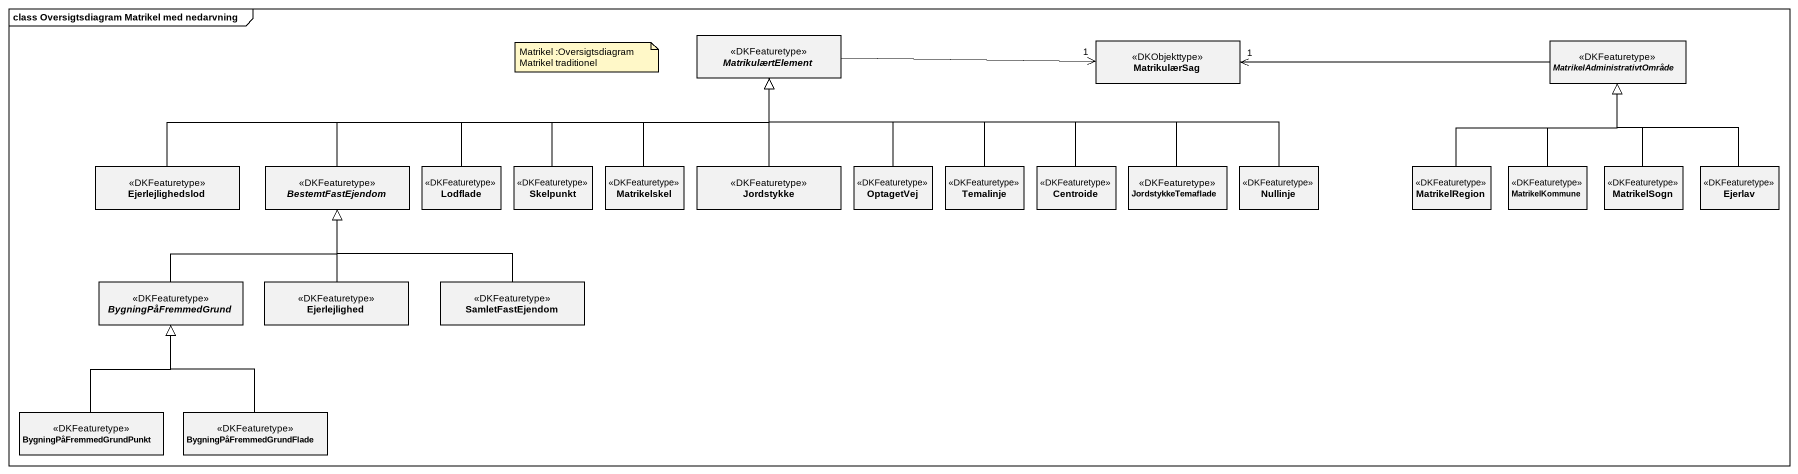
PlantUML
@startuml
mainframe class Oversigtsdiagram Matrikel med nedarvning
hide circle
hide empty members
abstract class MatrikulærtElement <<DKFeaturetype>>
class MatrikulærSag <<DKObjekttype>>
abstract class MatrikelAdministrativtOmråde <<DKFeaturetype>>
class Ejerlejlighedslod <<DKFeaturetype>>
abstract class BestemtFastEjendom <<DKFeaturetype>>
class Lodflade <<DKFeaturetype>>
class Skelpunkt <<DKFeaturetype>>
class Matrikelskel <<DKFeaturetype>>
class Jordstykke <<DKFeaturetype>>
class OptagetVej <<DKFeaturetype>>
class Temalinje <<DKFeaturetype>>
class Centroide <<DKFeaturetype>>
class JordstykkeTemaflade <<DKFeaturetype>>
class Nullinje <<DKFeaturetype>>
class MatrikelRegion <<DKFeaturetype>>
class MatrikelKommune <<DKFeaturetype>>
class MatrikelSogn <<DKFeaturetype>>
class Ejerlav <<DKFeaturetype>>
abstract class BygningPåFremmedGrund <<DKFeaturetype>>
class Ejerlejlighed <<DKFeaturetype>>
class SamletFastEjendom <<DKFeaturetype>>
class BygningPåFremmedGrundPunkt <<DKFeaturetype>>
class BygningPåFremmedGrundFlade <<DKFeaturetype>>
MatrikulærtElement -right-> "1" MatrikulærSag
MatrikelAdministrativtOmråde -left-> "1" MatrikulærSag
Ejerlejlighedslod -right-|> MatrikulærtElement
BestemtFastEjendom -right-|> MatrikulærtElement
Lodflade -right-|> MatrikulærtElement
Skelpunkt -up-|> MatrikulærtElement
Matrikelskel -up-|> MatrikulærtElement
Jordstykke -up-|> MatrikulærtElement
OptagetVej -up-|> MatrikulærtElement
Temalinje -up-|> MatrikulærtElement
Centroide -left-|> MatrikulærtElement
JordstykkeTemaflade -left-|> MatrikulærtElement
Nullinje -left-|> MatrikulærtElement
MatrikelRegion -up-|> MatrikelAdministrativtOmråde
MatrikelKommune -up-|> MatrikelAdministrativtOmråde
MatrikelSogn -up-|> MatrikelAdministrativtOmråde
Ejerlav -up-|> MatrikelAdministrativtOmråde
BygningPåFremmedGrund -up-|> BestemtFastEjendom
Ejerlejlighed -up-|> BestemtFastEjendom
SamletFastEjendom -up-|> BestemtFastEjendom
BygningPåFremmedGrundPunkt -up-|> BygningPåFremmedGrund
BygningPåFremmedGrundFlade -up-|> BygningPåFremmedGrund
note as N1
  Matrikel :Oversigtsdiagram Matrikel traditionel
end note
@enduml
